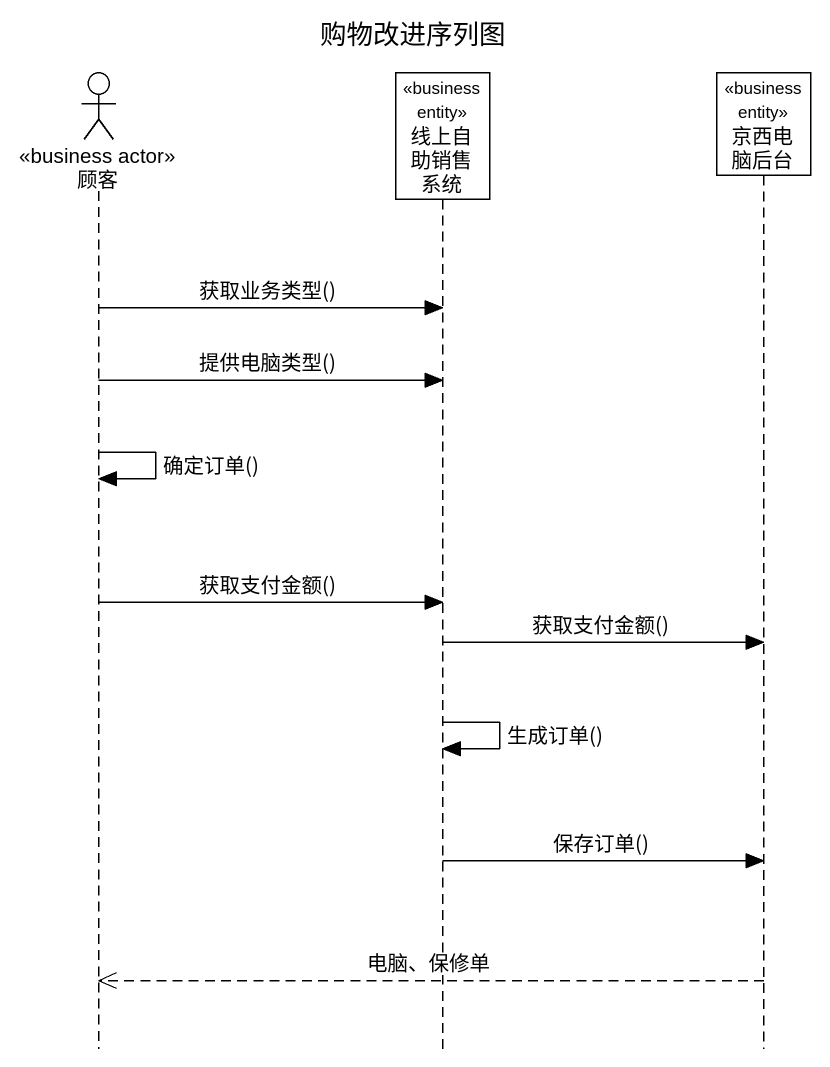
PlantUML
@startuml
title 购物改进序列图
hide footbox
actor 顾客 <<business actor>>
participant 线上自助销售系统 <<business entity>>
participant 京西电脑后台 <<business entity>>

顾客 -> 线上自助销售系统 : 获取业务类型()
顾客 -> 线上自助销售系统 : 提供电脑类型()
顾客 -> 顾客 : 确定订单()
顾客 -> 线上自助销售系统 : 获取支付金额()
线上自助销售系统 -> 京西电脑后台 : 获取支付金额()
线上自助销售系统 -> 线上自助销售系统 : 生成订单()
线上自助销售系统 -> 京西电脑后台 : 保存订单()
京西电脑后台 -->> 顾客 : 电脑、保修单
@enduml
